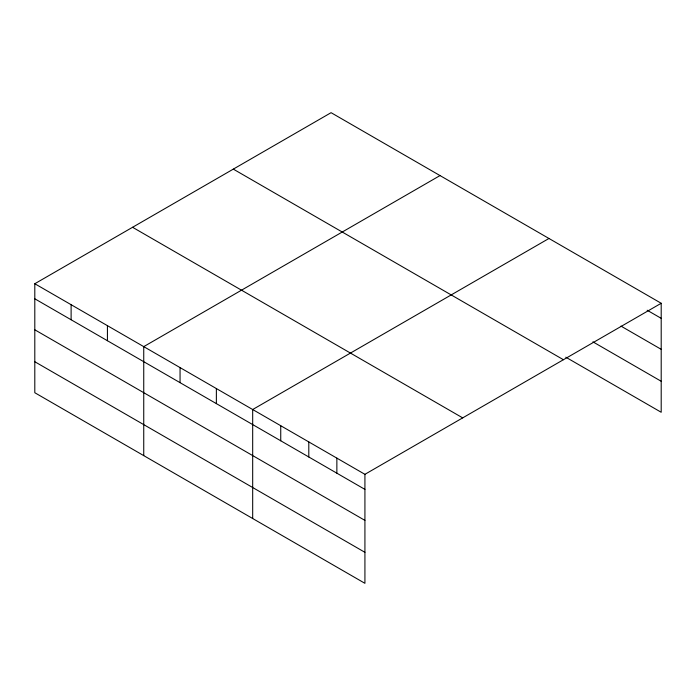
<?xml version="1.0" encoding="UTF-8"?>
<svg xmlns="http://www.w3.org/2000/svg" width="696" height="696" viewBox="0 0 696 696"><rect width="100%" height="100%" fill="white"/><g stroke="black" fill="none" stroke-linecap="round" stroke-linejoin="round"><path stroke-width="1.04" d="M34.8 283.733L364.921 474.324L364.921 583.318L34.8 392.727L34.8 283.733L331.079 112.682L661.2 303.273L661.2 412.267L565.796 357.187M440.02 175.575L143.741 346.634L143.741 455.619M548.961 238.476L252.683 409.526L252.683 518.52M364.921 474.324L661.2 303.273M647.167 310.233L661.2 318.333M620.98 326.111L661.2 349.331M592.922 341.849L661.2 381.269M233.308 169.128L563.429 359.719M132.571 227.287L462.692 417.878M34.8 298.793L364.921 489.384M34.8 329.791L364.921 520.382M34.8 361.729L364.921 552.32M336.864 458.125L336.864 473.184M308.798 441.925L308.798 456.985M280.74 425.726L280.74 440.785M216.369 388.559L216.369 403.619M180.055 367.592L180.055 382.652M107.428 325.667L107.428 340.718M71.114 304.7L71.114 319.751"/></g></svg>
